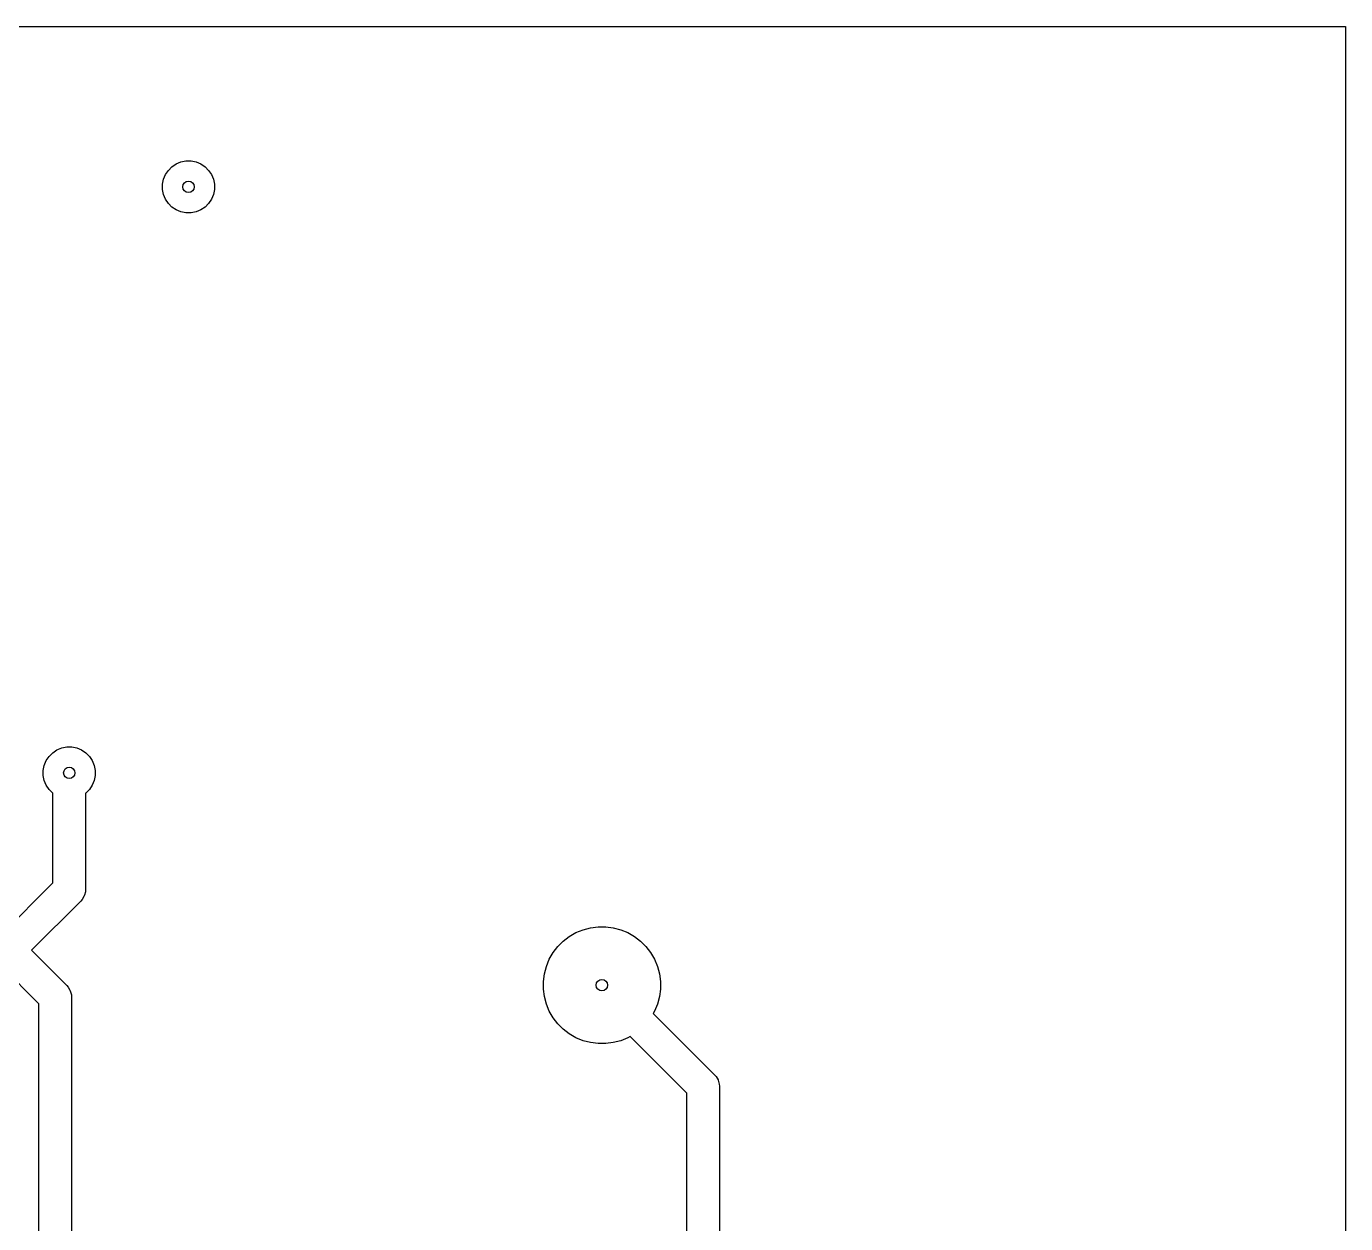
# Model space of a CAD drawing. Header units: millimetres. Extents: x 20 to 124, y -124 to -20.
# Drawn here: x 83.5 to 124, y -56.77 to -20 of the extents above; entities that cross this region are included whole.
import ezdxf

# ---------------------------------------------------------------- set-up
doc = ezdxf.new("R2010")
doc.units = ezdxf.units.MM
doc.layers.add('B.Cu', color=153, linetype='CONTINUOUS', true_color=0x4d7fc4)
doc.layers.add('Edge.Cuts', color=254, linetype='CONTINUOUS', true_color=0xd0d2cd)

msp = doc.modelspace()

# ---------------------------------------------------------------- linework, layer by layer
at = {"layer": 'B.Cu', "linetype": 'CONTINUOUS'}
for p, q in [((87.972485, -24.311592), (88.102883, -24.224463)), ((88.102883, -24.224463), (88.247772, -24.164448)), ((88.247772, -24.164448), (88.401586, -24.133852)), ((88.401586, -24.133852), (88.558414, -24.133852)), ((88.558414, -24.133852), (88.712228, -24.164448)), ((88.712228, -24.164448), (88.857117, -24.224463)), ((88.857117, -24.224463), (88.987515, -24.311592)), ((87.683852, -24.851586), (87.714448, -24.697772)), ((87.714448, -24.697772), (87.774463, -24.552883)), ((87.774463, -24.552883), (87.861592, -24.422485)), ((87.861592, -24.422485), (87.972485, -24.311592)), ((88.987515, -24.311592), (89.098408, -24.422485)), ((89.098408, -24.422485), (89.185537, -24.552883)), ((89.185537, -24.552883), (89.245552, -24.697772)), ((89.245552, -24.697772), (89.276148, -24.851586)), ((87.683852, -25.008414), (87.683852, -24.851586)), ((87.714448, -25.162228), (87.683852, -25.008414)), ((89.276148, -25.008414), (89.245552, -25.162228)), ((89.276148, -24.851586), (89.276148, -25.008414)), ((87.774463, -25.307117), (87.714448, -25.162228)), ((87.861592, -25.437515), (87.774463, -25.307117)), ((87.972485, -25.548408), (87.861592, -25.437515)), ((89.098408, -25.437515), (88.987515, -25.548408)), ((89.185537, -25.307117), (89.098408, -25.437515)), ((89.245552, -25.162228), (89.185537, -25.307117)), ((88.102883, -25.635537), (87.972485, -25.548408)), ((88.247772, -25.695552), (88.102883, -25.635537)), ((88.401586, -25.726148), (88.247772, -25.695552)), ((88.558414, -25.726148), (88.401586, -25.726148)), ((88.712228, -25.695552), (88.558414, -25.726148)), ((88.857117, -25.635537), (88.712228, -25.695552)), ((88.987515, -25.548408), (88.857117, -25.635537)), ((84.114463, -42.552883), (84.201592, -42.422485)), ((84.201592, -42.422485), (84.312485, -42.311592)), ((84.312485, -42.311592), (84.442883, -42.224463)), ((84.442883, -42.224463), (84.587772, -42.164448)), ((84.587772, -42.164448), (84.741586, -42.133852)), ((84.741586, -42.133852), (84.898414, -42.133852)), ((84.898414, -42.133852), (85.052228, -42.164448)), ((85.052228, -42.164448), (85.197117, -42.224463)), ((85.197117, -42.224463), (85.327515, -42.311592)), ((85.327515, -42.311592), (85.438408, -42.422485)), ((85.438408, -42.422485), (85.525537, -42.552883)), ((84.023852, -42.851586), (84.054448, -42.697772)), ((84.023852, -43.008414), (84.023852, -42.851586)), ((84.054448, -42.697772), (84.114463, -42.552883)), ((85.525537, -42.552883), (85.585552, -42.697772)), ((85.585552, -42.697772), (85.616148, -42.851586)), ((85.616148, -42.851586), (85.616148, -43.008414)), ((84.054448, -43.162228), (84.023852, -43.008414)), ((84.114463, -43.307117), (84.054448, -43.162228)), ((84.201592, -43.437515), (84.114463, -43.307117)), ((85.525537, -43.307117), (85.438408, -43.437515)), ((85.585552, -43.162228), (85.525537, -43.307117)), ((85.616148, -43.008414), (85.585552, -43.162228)), ((84.312485, -43.548408), (84.201592, -43.437515)), ((84.32, -43.553429), (84.312485, -43.548408)), ((84.32, -46.305593), (84.32, -43.553429)), ((85.327515, -43.548408), (85.32, -43.553429)), ((85.32, -43.553429), (85.32, -46.5127)), ((85.438408, -43.437515), (85.327515, -43.548408)), ((82.747294, -47.8783), (84.32, -46.305593)), ((85.32, -46.5127), (85.315723, -46.577947)), ((85.173554, -46.866253), (83.661506, -48.3783)), ((85.216661, -46.817096), (85.173554, -46.866253)), ((85.216677, -46.817081), (85.216661, -46.817096)), ((85.28194, -46.704042), (85.216677, -46.817081)), ((85.287209, -46.684379), (85.28194, -46.704042)), ((85.315723, -46.577963), (85.287209, -46.684379)), ((85.315723, -46.577947), (85.315723, -46.577963)), ((100.37388, -47.835629), (100.591409, -47.745526)), ((100.591409, -47.745526), (100.818837, -47.684586)), ((100.818837, -47.684586), (101.052274, -47.653854)), ((101.052274, -47.653854), (101.287726, -47.653854)), ((101.287726, -47.653854), (101.521163, -47.684586)), ((101.521163, -47.684586), (101.748591, -47.745526)), ((101.748591, -47.745526), (101.96612, -47.835629)), ((99.816688, -48.263178), (99.983178, -48.096688)), ((99.983178, -48.096688), (100.169974, -47.953355)), ((100.169974, -47.953355), (100.37388, -47.835629)), ((101.96612, -47.835629), (102.170026, -47.953355)), ((102.170026, -47.953355), (102.356822, -48.096688)), ((102.356822, -48.096688), (102.523312, -48.263178)), ((83.661506, -48.3783), (84.743553, -49.460347)), ((99.555629, -48.65388), (99.673355, -48.449974)), ((99.673355, -48.449974), (99.816688, -48.263178)), ((102.523312, -48.263178), (102.666645, -48.449974)), ((102.666645, -48.449974), (102.784371, -48.65388)), ((83.89, -50.021006), (82.747294, -48.8783)), ((99.404586, -49.098837), (99.465526, -48.871409)), ((99.465526, -48.871409), (99.555629, -48.65388)), ((102.784371, -48.65388), (102.874474, -48.871409)), ((102.874474, -48.871409), (102.935414, -49.098837)), ((99.373854, -49.332274), (99.404586, -49.098837)), ((99.373854, -49.567726), (99.373854, -49.332274)), ((102.935414, -49.098837), (102.966146, -49.332274)), ((102.966146, -49.332274), (102.966146, -49.567726)), ((84.743553, -49.460347), (84.786661, -49.509503)), ((84.786661, -49.509503), (84.786677, -49.509519)), ((84.786677, -49.509519), (84.841935, -49.605229)), ((84.841935, -49.605229), (84.85194, -49.622558)), ((84.85194, -49.622558), (84.885723, -49.748637)), ((84.885723, -49.748637), (84.885723, -49.748652)), ((84.885723, -49.748652), (84.89, -49.8139)), ((99.404586, -49.801163), (99.373854, -49.567726)), ((99.465526, -50.028591), (99.404586, -49.801163)), ((102.935414, -49.801163), (102.874474, -50.028591)), ((102.966146, -49.567726), (102.935414, -49.801163)), ((83.89, -66.015306), (83.89, -50.021006)), ((84.89, -49.8139), (84.89, -66.015306)), ((99.555629, -50.24612), (99.465526, -50.028591)), ((102.874474, -50.028591), (102.784371, -50.24612)), ((99.673355, -50.450026), (99.555629, -50.24612)), ((99.816688, -50.636822), (99.673355, -50.450026)), ((102.784371, -50.24612), (102.743688, -50.316582)), ((102.743688, -50.316582), (104.629953, -52.202847)), ((99.983178, -50.803312), (99.816688, -50.636822)), ((100.169974, -50.946645), (99.983178, -50.803312)), ((100.37388, -51.064371), (100.169974, -50.946645)), ((102.036582, -51.023688), (101.96612, -51.064371)), ((103.7764, -52.763506), (102.036582, -51.023688)), ((100.591409, -51.154474), (100.37388, -51.064371)), ((100.818837, -51.215414), (100.591409, -51.154474)), ((101.052274, -51.246146), (100.818837, -51.215414)), ((101.287726, -51.246146), (101.052274, -51.246146)), ((101.521163, -51.215414), (101.287726, -51.246146)), ((101.748591, -51.154474), (101.521163, -51.215414)), ((101.96612, -51.064371), (101.748591, -51.154474)), ((104.629953, -52.202847), (104.673061, -52.252003)), ((104.673061, -52.252003), (104.673077, -52.252019)), ((104.673077, -52.252019), (104.735177, -52.359579)), ((104.735177, -52.359579), (104.73834, -52.365058)), ((104.73834, -52.365058), (104.772123, -52.491137)), ((104.772123, -52.491137), (104.772123, -52.491152)), ((104.772123, -52.491152), (104.7764, -52.5564)), ((104.7764, -52.5564), (104.7764, -65.13)), ((103.7764, -65.13), (103.7764, -52.763506))]:
    msp.add_line(p, q, dxfattribs=at)
at = {"layer": 'B.Cu'}
for centre in [(88.48, -24.93), (88.48, -24.93), (84.82, -42.93), (84.82, -42.93), (101.17, -49.45), (101.17, -49.45)]:
    msp.add_circle(centre, 0.175, dxfattribs=at)
at = {"layer": 'Edge.Cuts', "linetype": 'CONTINUOUS'}
for p, q in [((20, -20), (124, -20)), ((124, -20), (124, -124))]:
    msp.add_line(p, q, dxfattribs=at)

doc.saveas('drawing.dxf')
